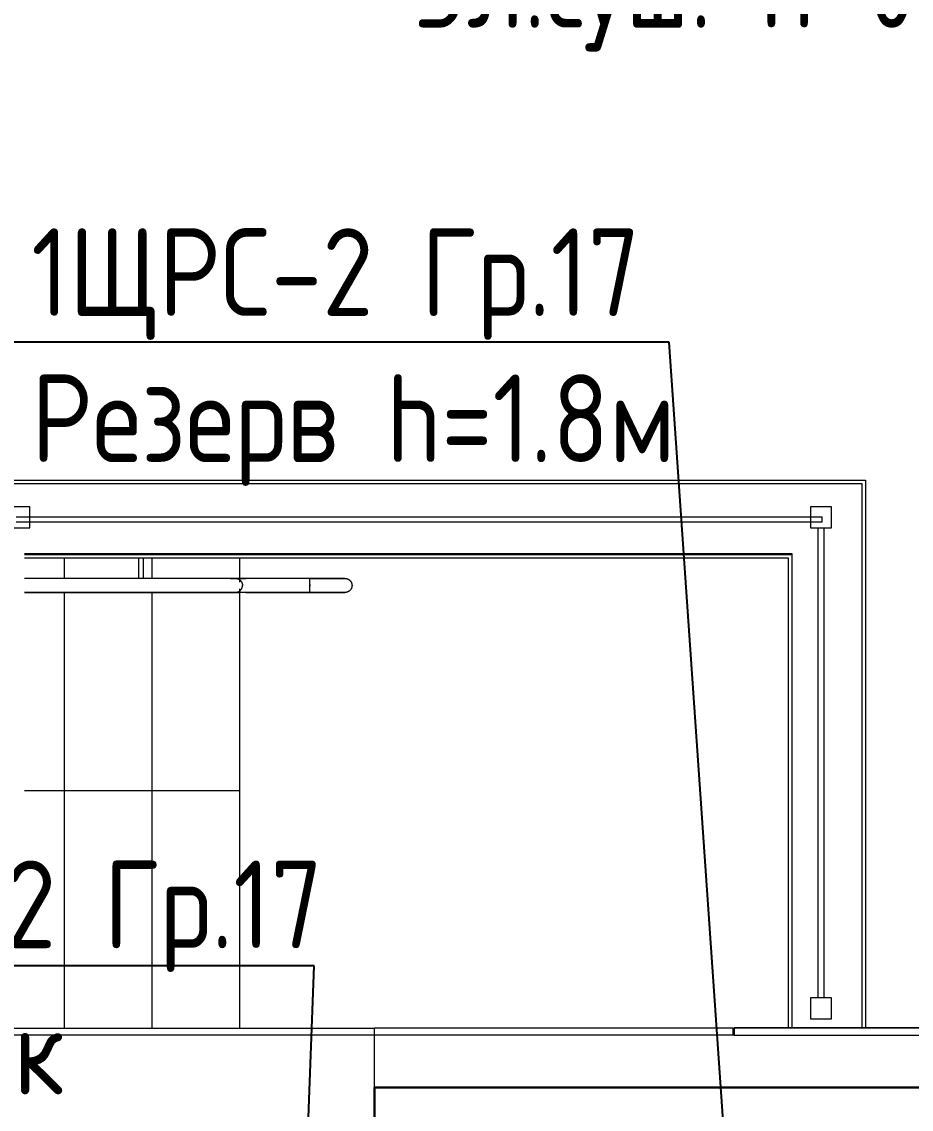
# Model space of a CAD drawing. Header units: millimetres. Extents: x -32 to 417638015, y -35 to 175284279.
# Drawn here: x 416300538 to 416303075, y 175252289 to 175255391 of the extents above; entities that cross this region are included whole.
import ezdxf
from ezdxf import colors
from ezdxf.entities.mleader import LeaderData, LeaderLine
from ezdxf.math import Vec2, Vec3

# ---------------------------------------------------------------- set-up
doc = ezdxf.new("R2010")
doc.units = ezdxf.units.MM
doc.layers.add('_ЭМ_Надписи', color=7, linetype='Continuous')
for name, color, linetype, lineweight in [('Лестницы', 7, 'Continuous', 9), ('Ограждение', 7, 'Continuous', 9), ('Перекрытие', 7, 'Continuous', 18), ('Стены внутренние', 7, 'Continuous', 18), ('Стены наружные', 7, 'Continuous', 18), ('Стены несущие', 7, 'Continuous', 30), ('Стены отделка', 7, 'Continuous', 30), ('Стены штриховка', 7, 'Continuous', 9), ('Стрелки вверх', 7, 'Continuous', 18), ('ШТРИХОВКА', 252, 'Continuous', 15)]:
    doc.layers.add(name, color=color, linetype=linetype, lineweight=lineweight)
doc.styles.add('ЭОМ', font='isocpeur.ttf', dxfattribs={"width": 0.85, "height": 250})

# ---------------------------------------------------------------- blocks, each defined once
blk = doc.blocks.new('1 этаж')
at = {"layer": 'Лестницы', "color": 8}
for p, q in [((36461.57146526946, 22360.21979350086), (36461.57146526946, 22362.44290168777)), ((36461.57146526946, 22360.21979350086), (36461.57146526946, 22362.44290168777)), ((36711.57146526946, 22360.21979350086), (36711.57146526946, 22362.44290168777)), ((36711.57146526946, 22360.21979350086), (36711.57146526946, 22362.44290168777)), ((36961.57146526946, 22360.21979350086), (36961.57146526946, 22362.44290168777)), ((36961.57146526946, 22360.21979350086), (36961.57146526946, 22362.44290168777)), ((36461.57146526946, 22292.44290168779), (36461.57146526946, 22350.21979350086)), ((36461.57146526946, 22292.44290168779), (36461.57146526946, 22350.21979350086)), ((36711.57146526946, 22292.44290168778), (36711.57146526946, 22350.21979350086)), ((36711.57146526946, 22292.44290168778), (36711.57146526946, 22350.21979350086)), ((36961.57146526946, 22292.44290168778), (36961.57146526946, 22350.21979350086)), ((36961.57146526946, 22292.44290168778), (36961.57146526946, 22350.21979350086)), ((36461.57146526946, 21010.21979350086), (36461.57146526946, 22252.44290168778)), ((36461.57146526946, 21010.21979350086), (36461.57146526946, 22252.44290168778)), ((36711.57146526946, 21010.21979350086), (36711.57146526946, 22252.44290168778)), ((36711.57146526946, 21010.21979350086), (36711.57146526946, 22252.44290168778)), ((36961.57146526946, 21010.21979350086), (36961.57146526946, 22252.44290168778)), ((36961.57146526946, 21010.21979350086), (36961.57146526946, 22252.44290168778))]:
    blk.add_line(p, q, dxfattribs=at)
at = {"layer": 'Ограждение', "color": 8}
for p, q in [((36362.63724257384, 22496.83560509118), (36302.63724257385, 22496.83560509118)), ((36362.63724257384, 22436.83560509118), (36362.63724257384, 22496.83560509118)), ((38648.90590306124, 22496.83560509118), (38588.90590306124, 22496.83560509118)), ((38588.90590306124, 22496.83560509118), (38588.90590306124, 22436.83560509118)), ((38648.90590306124, 22436.83560509118), (38648.90590306124, 22496.83560509118)), ((36323.83565986513, 22468.44290168778), (38622.29912582103, 22468.44290168777)), ((38622.29912582103, 22452.44290168777), (38622.29912582103, 22468.44290168777)), ((36302.63724257385, 22436.83560509118), (36362.63724257384, 22436.83560509118)), ((38622.29912582103, 22452.44290168777), (36323.83565986513, 22452.44290168778)), ((38588.90590306124, 22436.83560509118), (38648.90590306124, 22436.83560509118)), ((38611.57146526946, 21096.85601870096), (38611.57146526947, 22436.81392331926)), ((38627.57146526947, 22436.81392331926), (38627.57146526946, 21096.85601870096)), ((36672.28779848975, 22350.21979350087), (36672.28779848975, 22292.4429016878)), ((36687.28779848975, 22292.4429016878), (36687.28779848975, 22350.21979350087)), ((36935.3818649086, 22292.44290168781), (36347.57146526951, 22292.44290168781)), ((36947.87576585966, 22292.44290168778), (36347.57146526947, 22292.44290168778)), ((36961.57146526951, 22292.44290168781), (36347.57146526951, 22292.44290168781)), ((36961.57146526947, 22292.44290168778), (36347.57146526947, 22292.44290168778)), ((36979.11051823738, 22292.44290168778), (36947.87576585966, 22292.44290168778)), ((36961.57146526947, 22282.09013988367), (36961.57146526947, 22292.44290168778)), ((37161.57146526951, 22292.4429016878), (36979.11051823742, 22292.4429016878)), ((37161.57146526947, 22292.44290168778), (36979.11051823738, 22292.44290168778)), ((37161.57146526947, 22252.44290168778), (37161.57146526947, 22292.44290168778)), ((37161.57146526947, 22270.10640378364), (37161.57146526947, 22274.77939959192)), ((37161.57146526946, 22274.77939959192), (37161.57146526946, 22272.44290168778)), ((37161.57146526946, 22272.44290168778), (37161.57146526946, 22270.10640378364)), ((36347.57146526951, 22252.44290168781), (36935.3818649086, 22252.44290168781)), ((36947.87576585966, 22252.44290168778), (36347.57146526947, 22252.44290168778)), ((36347.57146526951, 22252.44290168781), (36961.57146526951, 22252.44290168781)), ((36961.57146526947, 22252.44290168778), (36347.57146526947, 22252.44290168778)), ((36979.11051823738, 22252.44290168778), (36947.87576585966, 22252.44290168778)), ((36961.57146526947, 22252.44290168778), (36961.57146526947, 22262.79566349187)), ((36979.11051823742, 22252.4429016878), (37161.57146526951, 22252.4429016878)), ((37161.57146526947, 22252.44290168778), (36979.11051823738, 22252.44290168778)), ((38611.21930615103, 21096.83560509118), (38611.21930615103, 22237.18776420963)), ((38648.90590306124, 21096.83560509118), (38588.90590306124, 21096.83560509118)), ((38588.90590306124, 21096.83560509118), (38588.90590306124, 21036.83560509118)), ((38611.57146526946, 21096.85601870096), (38627.57146526946, 21096.85601870096)), ((38648.90590306124, 21036.83560509118), (38648.90590306124, 21096.83560509118)), ((38588.90590306124, 21036.83560509118), (38648.90590306124, 21036.83560509118))]:
    blk.add_line(p, q, dxfattribs=at)
at = {"layer": 'Ограждение', "color": 8, "flags": 128}
for points in [[(36935.3818649086, 22292.4429016878), (36937.6026928315, 22292.4429016878), (36939.88992442051, 22292.4429016878), (36942.23990059301, 22292.4429016878), (36944.64886188844, 22292.4429016878), (36947.1129544826, 22292.4429016878), (36949.62823635297, 22292.4429016878), (36952.19068358515, 22292.4429016878), (36954.79619681018, 22292.4429016878), (36957.44060776271, 22292.4429016878), (36960.11968594934, 22292.4429016878), (36962.82914541646, 22292.4429016878), (36965.56465160693, 22292.4429016878), (36968.32182829436, 22292.4429016878), (36971.09626458426, 22292.4429016878), (36973.88352197038, 22292.4429016878), (36976.67914143549, 22292.4429016878), (36979.11051823742, 22292.4429016878)], [(36951.62341231087, 22292.28020639382), (36952.86802159507, 22292.08042784651), (36954.08000226131, 22291.80718878099), (36955.25058545724, 22291.46640846283), (36956.37255175378, 22291.06501645273), (36957.44034734946, 22290.61056141534), (36958.4500831906, 22290.11083563579), (36959.399437343, 22289.57354491171), (36960.28748747493, 22289.0060421758), (36961.11450149456, 22288.41513207111), (36961.88171152273, 22287.80694459227), (36962.59109116757, 22287.18686967804), (36963.24515005983, 22286.5595413113), (36963.84675394724, 22285.92885874349), (36964.39897398523, 22285.29803318545), (36964.90496543346, 22284.66964998584), (36965.36787372812, 22284.04573838131), (36965.79076464884, 22283.42784295825), (36966.17657478603, 22282.81709279017), (36966.52807850116, 22282.21426570507), (36966.84786785954, 22281.61984628045), (36967.13834245622, 22281.03407698908), (36967.40170654847, 22280.45700248158), (36967.63997139179, 22279.88850734768), (36967.85496111397, 22279.328347903), (36968.04832083968, 22278.77617864456), (36968.22152609117, 22278.23157404366), (36968.37589274351, 22277.69404632467), (36968.51258701199, 22277.16305983141), (36968.63263510231, 22276.63804252421), (36968.73693227056, 22276.11839508632), (36968.82625112521, 22275.60349805675), (36968.9012490659, 22275.09271734786), (36968.96247479726, 22274.58540845523), (36969.01037388577, 22274.08091962178), (36969.04529334706, 22273.57859418081), (36969.06748526228, 22273.07777227181), (36969.07710942769, 22272.57779209845), (36969.07756431842, 22272.4429016878)], [(36951.62341231087, 22252.60559698178), (36952.86802159507, 22252.80537552909), (36954.08000226131, 22253.07861459461), (36955.25058545724, 22253.41939491277), (36956.37255175378, 22253.82078692288), (36957.44034734946, 22254.27524196026), (36958.4500831906, 22254.77496773981), (36959.399437343, 22255.3122584639), (36960.28748747493, 22255.8797611998), (36961.11450149456, 22256.47067130449), (36961.88171152273, 22257.07885878333), (36962.59109116757, 22257.69893369757), (36963.24515005983, 22258.3262620643), (36963.84675394724, 22258.95694463211), (36964.39897398523, 22259.58777019016), (36964.90496543346, 22260.21615338976), (36965.36787372812, 22260.84006499429), (36965.79076464884, 22261.45796041735), (36966.17657478603, 22262.06871058543), (36966.52807850116, 22262.67153767053), (36966.84786785954, 22263.26595709516), (36967.13834245622, 22263.85172638653), (36967.40170654847, 22264.42880089403), (36967.63997139179, 22264.99729602792), (36967.85496111397, 22265.5574554726), (36968.04832083968, 22266.10962473105), (36968.22152609117, 22266.65422933194), (36968.37589274351, 22267.19175705094), (36968.51258701199, 22267.72274354419), (36968.63263510231, 22268.2477608514), (36968.73693227056, 22268.76740828928), (36968.82625112521, 22269.28230531885), (36968.9012490659, 22269.79308602774), (36968.96247479726, 22270.30039492037), (36969.01037388577, 22270.80488375383), (36969.04529334706, 22271.3072091948), (36969.06748526228, 22271.80803110379), (36969.07710942769, 22272.30801127715), (36969.07756431842, 22272.4429016878)], [(37161.5714652695, 22292.4429016878), (37165.57039868816, 22292.4429016878), (37169.56293466641, 22292.4429016878), (37173.54268599839, 22292.4429016878), (37177.50328593091, 22292.4429016878), (37181.438398349, 22292.4429016878), (37185.34172791221, 22292.4429016878), (37189.2070301259, 22292.4429016878), (37193.0281213311, 22292.4429016878), (37196.798888597, 22292.4429016878), (37200.51329950036, 22292.4429016878), (37204.1654117761, 22292.4429016878), (37207.74938282363, 22292.4429016878), (37211.25947905386, 22292.4429016878), (37214.69008506158, 22292.4429016878), (37218.03571260899, 22292.4429016878), (37221.29100940574, 22292.4429016878), (37224.45076767134, 22292.4429016878), (37227.50993246664, 22292.4429016878), (37230.46360978055, 22292.4429016878), (37233.30707435944, 22292.4429016878), (37236.03577726657, 22292.4429016878), (37238.64535315939, 22292.4429016878), (37241.13162727313, 22292.4429016878), (37243.4906220996, 22292.4429016878), (37245.71856375028, 22292.4429016878), (37247.81188799383, 22292.4429016878), (37249.76724595798, 22292.4429016878), (37251.58150948714, 22292.4429016878), (37253.25177614667, 22292.4429016878), (37254.77537386621, 22292.4429016878), (37256.14986521444, 22292.4429016878), (37257.37305129841, 22292.4429016878), (37258.44297528132, 22292.4429016878), (37259.35792551302, 22292.4429016878), (37260.11643826834, 22292.4429016878), (37260.71730008866, 22292.4429016878), (37261.15954972326, 22292.4429016878), (37261.44247966705, 22292.4429016878), (37261.56563729249, 22292.4429016878), (37261.57146526949, 22292.4429016878)], [(37261.57146526949, 22292.4429016878), (37261.4914759356, 22292.4429016878), (37261.25163589976, 22292.4429016878), (37260.85232885487, 22292.4429016878), (37260.29419360706, 22292.4429016878), (37259.57812305362, 22292.4429016878), (37258.70526275469, 22292.4429016878), (37257.67700910057, 22292.4429016878), (37256.49500707774, 22292.4429016878), (37255.16114763729, 22292.4429016878), (37253.67756466978, 22292.4429016878), (37252.0466315915, 22292.4429016878), (37250.27095754742, 22292.4429016878), (37248.35338323726, 22292.4429016878), (37246.29697637083, 22292.4429016878), (37244.10502676046, 22292.4429016878), (37241.78104105792, 22292.4429016878), (37239.32873714458, 22292.4429016878), (37236.75203818358, 22292.4429016878), (37234.05506634359, 22292.4429016878), (37231.24213620422, 22292.4429016878), (37228.31774785362, 22292.4429016878), (37225.28657968935, 22292.4429016878), (37222.15348093384, 22292.4429016878), (37218.92346387674, 22292.4429016878), (37215.60169585631, 22292.4429016878), (37212.19349099277, 22292.4429016878), (37208.70430168686, 22292.4429016878), (37205.13970989716, 22292.4429016878), (37201.50541821012, 22292.4429016878), (37197.80724071716, 22292.4429016878), (37194.05109371337, 22292.4429016878), (37190.24298623269, 22292.4429016878), (37186.38901043474, 22292.4429016878), (37182.49533185863, 22292.4429016878), (37178.56817955952, 22292.4429016878), (37174.61383614331, 22292.4429016878), (37170.63862771593, 22292.4429016878), (37166.64891376285, 22292.4429016878), (37162.65107697532, 22292.4429016878), (37161.5714652695, 22292.4429016878)], [(37261.57146526949, 22292.4429016878), (37262.37125195322, 22292.42690382102), (37263.16975914887, 22292.37893581386), (37263.96570941527, 22292.29907440488), (37264.75782940177, 22292.18744735531), (37265.54485188539, 22292.04423324463), (37266.32551779804, 22291.86966118484), (37267.09857824077, 22291.66401045402), (37267.86279648182, 22291.42761004945), (37268.61694993499, 22291.16083816136), (37269.35983211566, 22290.86412156786), (37270.09025457081, 22290.5379349522), (37270.80704878032, 22290.18280014339), (37271.50906802637, 22289.79928528135), (37272.1951892279, 22289.38800390807), (37272.8643147374, 22288.94961398599), (37273.51537409674, 22288.48481684549), (37274.14732574986, 22287.99435606282), (37274.75915870892, 22287.47901627062), (37275.3498941717, 22286.93962190262), (37275.91858708749, 22286.37703587475), (37276.46432766891, 22285.79215820463), (37276.98624284747, 22285.18592457178), (37277.48349767023, 22284.55930482068), (37277.95529663551, 22283.91330140925), (37278.40088496565, 22283.24894780516), (37278.81954981435, 22282.56730683245), (37279.21062140719, 22281.86946897128), (37279.57347411302, 22281.15655061334), (37279.90752744493, 22280.42969227593), (37280.21224698883, 22279.69005677734), (37280.48714525848, 22278.93882737658), (37280.73178247528, 22278.17720588044), (37280.94576727186, 22277.40641072085), (37281.12875731821, 22276.62767500563), (37281.28045986926, 22275.84224454581), (37281.40063223332, 22275.05137586256), (37281.48908216024, 22274.25633417709), (37281.545668149, 22273.45839138647), (37281.57029967409, 22272.65882402897), (37281.5714652695, 22272.4429016878)], [(37281.5714652695, 22272.4429016878), (37281.55546740272, 22271.64311500407), (37281.50749939554, 22270.84460780842), (37281.42763798657, 22270.04865754203), (37281.31601093701, 22269.25653755552), (37281.17279682631, 22268.4695150719), (37280.99822476653, 22267.68884915926), (37280.7925740357, 22266.91578871652), (37280.55617363114, 22266.15157047548), (37280.28940174305, 22265.3974170223), (37279.99268514955, 22264.65453484163), (37279.66649853389, 22263.92411238648), (37279.31136372507, 22263.20731817697), (37278.92784886304, 22262.50529893093), (37278.51656748977, 22261.81917772939), (37278.07817756769, 22261.1500522199), (37277.61338042718, 22260.49899286056), (37277.12291964451, 22259.86704120743), (37276.60757985231, 22259.25520824837), (37276.06818548431, 22258.66447278559), (37275.50559945643, 22258.09577986981), (37274.92072178632, 22257.55003928839), (37274.31448815345, 22257.02812410983), (37273.68786840236, 22256.53086928707), (37273.04186499094, 22256.05907032179), (37272.37751138685, 22255.61348199165), (37271.69587041414, 22255.19481714294), (37270.99803255297, 22254.8037455501), (37270.28511419502, 22254.44089284427), (37269.55825585761, 22254.10683951237), (37268.81862035902, 22253.80211996846), (37268.06739095827, 22253.52722169881), (37267.30576946213, 22253.28258448201), (37266.53497430254, 22253.06859968544), (37265.75623858732, 22252.8856096391), (37264.97080812749, 22252.73390708804), (37264.17993944426, 22252.61373472397), (37263.38489775878, 22252.52528479705), (37262.58695496817, 22252.46869880829), (37261.78738761066, 22252.4440672832), (37261.57146526949, 22252.4429016878)], [(36979.11051823742, 22252.4429016878), (36976.31126484435, 22252.4429016878), (36973.51648965957, 22252.4429016878), (36970.73066372719, 22252.4429016878), (36967.95824377442, 22252.4429016878), (36965.20366508176, 22252.4429016878), (36962.47133438752, 22252.4429016878), (36959.76562283793, 22252.4429016878), (36957.09085899429, 22252.4429016878), (36954.45132190816, 22252.4429016878), (36951.85123427581, 22252.4429016878), (36949.29475568279, 22252.4429016878), (36946.78597594951, 22252.4429016878), (36944.32890858835, 22252.4429016878), (36941.92748438296, 22252.4429016878), (36939.58554509977, 22252.4429016878), (36937.30683734205, 22252.4429016878), (36935.3818649086, 22252.4429016878)], [(37161.5714652695, 22252.4429016878), (37165.57039868816, 22252.4429016878), (37169.56293466641, 22252.4429016878), (37173.54268599839, 22252.4429016878), (37177.50328593091, 22252.4429016878), (37181.438398349, 22252.4429016878), (37185.34172791221, 22252.4429016878), (37189.2070301259, 22252.4429016878), (37193.0281213311, 22252.4429016878), (37196.798888597, 22252.4429016878), (37200.51329950036, 22252.4429016878), (37204.1654117761, 22252.4429016878), (37207.74938282363, 22252.4429016878), (37211.25947905386, 22252.4429016878), (37214.69008506158, 22252.4429016878), (37218.03571260899, 22252.4429016878), (37221.29100940574, 22252.4429016878), (37224.45076767134, 22252.4429016878), (37227.50993246664, 22252.4429016878), (37230.46360978055, 22252.4429016878), (37233.30707435944, 22252.4429016878), (37236.03577726657, 22252.4429016878), (37238.64535315939, 22252.4429016878), (37241.13162727313, 22252.4429016878), (37243.4906220996, 22252.4429016878), (37245.71856375028, 22252.4429016878), (37247.81188799383, 22252.4429016878), (37249.76724595798, 22252.4429016878), (37251.58150948714, 22252.4429016878), (37253.25177614667, 22252.4429016878), (37254.77537386621, 22252.4429016878), (37256.14986521444, 22252.4429016878), (37257.37305129841, 22252.4429016878), (37258.44297528132, 22252.4429016878), (37259.35792551302, 22252.4429016878), (37260.11643826834, 22252.4429016878), (37260.71730008866, 22252.4429016878), (37261.15954972326, 22252.4429016878), (37261.44247966705, 22252.4429016878), (37261.56563729249, 22252.4429016878), (37261.57146526949, 22252.4429016878)], [(37261.57146526949, 22252.4429016878), (37261.4914759356, 22252.4429016878), (37261.25163589976, 22252.4429016878), (37260.85232885487, 22252.4429016878), (37260.29419360706, 22252.4429016878), (37259.57812305362, 22252.4429016878), (37258.70526275469, 22252.4429016878), (37257.67700910057, 22252.4429016878), (37256.49500707774, 22252.4429016878), (37255.16114763729, 22252.4429016878), (37253.67756466978, 22252.4429016878), (37252.0466315915, 22252.4429016878), (37250.27095754742, 22252.4429016878), (37248.35338323726, 22252.4429016878), (37246.29697637083, 22252.4429016878), (37244.10502676046, 22252.4429016878), (37241.78104105792, 22252.4429016878), (37239.32873714458, 22252.4429016878), (37236.75203818358, 22252.4429016878), (37234.05506634359, 22252.4429016878), (37231.24213620422, 22252.4429016878), (37228.31774785362, 22252.4429016878), (37225.28657968935, 22252.4429016878), (37222.15348093384, 22252.4429016878), (37218.92346387674, 22252.4429016878), (37215.60169585631, 22252.4429016878), (37212.19349099277, 22252.4429016878), (37208.70430168686, 22252.4429016878), (37205.13970989716, 22252.4429016878), (37201.50541821012, 22252.4429016878), (37197.80724071716, 22252.4429016878), (37194.05109371337, 22252.4429016878), (37190.24298623269, 22252.4429016878), (37186.38901043474, 22252.4429016878), (37182.49533185863, 22252.4429016878), (37178.56817955952, 22252.4429016878), (37174.61383614331, 22252.4429016878), (37170.63862771593, 22252.4429016878), (37166.64891376285, 22252.4429016878), (37162.65107697532, 22252.4429016878), (37161.5714652695, 22252.4429016878)]]:
    blk.add_lwpolyline(points, dxfattribs=at)
at = {"layer": 'Перекрытие', "color": 8}
blk.add_line((38368.62691642588, 21010.21979350085), (38371.42443128419, 21010.21979350085), dxfattribs=at)
at = {"layer": 'Стены внутренние', "color": 8}
for p, q in [((38536.57146526946, 22362.44290168777), (36347.57146526946, 22362.44290168778)), ((38536.57146526946, 21010.21979350086), (38536.57146526946, 22362.44290168777))]:
    blk.add_line(p, q, dxfattribs=at)
at = {"layer": 'Стены наружные', "color": 8}
for p, q in [((33641.57146526943, 22572.44290168778), (38746.57146526949, 22572.44290168778)), ((38736.57146526949, 22562.44290168778), (33661.57146526943, 22562.44290168778)), ((38736.57146526946, 21010.21979350085), (38736.57146526949, 22562.44290168778)), ((38746.57146526949, 22572.44290168778), (38746.57146526946, 21010.21979350085)), ((36347.57146526946, 22360.21979350085), (38536.57146526946, 22360.21979350085)), ((38526.57146526946, 22350.21979350085), (36347.57146526946, 22350.21979350085)), ((38526.57146526946, 21010.21979350087), (38526.57146526946, 22350.21979350085)), ((35725.29638493195, 21010.21979350088), (37345.29638493195, 21010.21979350087)), ((37345.29638493195, 20990.21979350087), (35725.29638493195, 20990.21979350087))]:
    blk.add_line(p, q, dxfattribs=at)
at = {"layer": 'Стены несущие', "color": 8}
for p in [(39871.70151471632, 20840.21979350086), (37345.29638493195, 20640.21979350089)]:
    blk.add_line(p, (37345.29638493195, 20840.21979350086), dxfattribs=at)
at = {"layer": 'Стены отделка', "color": 8, "lineweight": 9}
for p, q in [((38368.62691642588, 21010.21979350086), (37345.29638493195, 21010.21979350087)), ((37345.29638493195, 20840.21979350086), (37345.29638493195, 21010.21979350087)), ((38368.62691642588, 20990.21979350086), (38368.62691642588, 21010.21979350086)), ((38371.41265051061, 21011.21979350088), (38371.66004675598, 20990.21979350086)), ((39871.70151471632, 21011.21979350088), (38371.41265051061, 21011.21979350088)), ((39871.70151471632, 21010.21979350086), (38371.42443128419, 21010.21979350086)), ((38371.66004675598, 20990.21979350086), (37345.29638493195, 20990.21979350086))]:
    blk.add_line(p, q, dxfattribs=at)
at = {"layer": 'Стены штриховка', "color": 8}
blk.add_line((38371.66004675598, 20990.21979350086), (39871.70151471632, 20990.21979350086), dxfattribs=at)
at = {"layer": 'Стрелки вверх', "color": 8}
for p, q in [((36461.57146526946, 21686.33134759431), (36347.57146526946, 21686.33134759431)), ((36711.57146526946, 21686.33134759431), (36461.57146526946, 21686.33134759431)), ((36961.57146526946, 21686.33134759431), (36711.57146526946, 21686.33134759431))]:
    blk.add_line(p, q, dxfattribs=at)

msp = doc.modelspace()

# ---------------------------------------------------------------- block references
at = {"layer": 'ШТРИХОВКА'}
msp.add_blockref('1 этаж', (416264198.1010904, 175231510.6631508), dxfattribs=at)

# ---------------------------------------------------------------- leaders
at = {"layer": '_ЭМ_Надписи', "color": 7, "ltscale": 5}
ml = msp.add_multileader_mtext('Standard', dxfattribs=at)
ml.set_content('{\\fGOST Common|b0|i0|c204|p34;\\W0.9;\\C256;1ЩРС-2\\fISOCPEUR|b0|i0|c204|p34;\\W0.85; Гр.28\\PЭл.суш. \\fGOST Common|b0|i0|c0|p34;\\W0.9;h=0.9\\fGOST Common|b0|i0|c204|p34;м \\fGOST Common|b0|i0|c0|p34;L=1\\fGOST Common|b0|i0|c204|p34;м}', color=1, style='ЭОМ')
ml.set_leader_properties()
ml.build(insert=Vec2(0, 0))
ml.multileader.update_dxf_attribs({"text_left_attachment_type": 6, "text_right_attachment_type": 6, "dogleg_length": 0, "arrow_head_size": 200})
ctx = ml.context
ctx.base_point, ctx.char_height, ctx.arrow_head_size, ctx.landing_gap_size, ctx.plane_origin = Vec3(416301655.0884848, 175255715.3773338, -64.26463315267222), 250, 200, 0, Vec3(416280381.768422, 175260854.2335332, -64.26463315267222)
ctx.left_attachment, ctx.right_attachment = 6, 6
notes = []
notes.append((ctx, [(1, (1, 1, 0), (416304214.6339394, 175255715.3773338, -64.26463315267222), (-1, 0), 0, [(0, [(416305267.480473, 175245153.2696703, -64.26463315267222)], 0, [])])]))
ctx.mtext.insert, ctx.mtext.width, ctx.mtext.defined_height, ctx.mtext.flow_direction = Vec3(416301655.0884848, 175256040.3773338, -64.26463315267222), 3012.564114166582, 673.2272504539008, 5
ml = msp.add_multileader_mtext('Standard', dxfattribs=at)
ml.set_content('{\\fGOST Common|b0|i0|c204|p34;\\W0.9;\\C256;1ЩРС-2\\fISOCPEUR|b0|i0|c204|p34;\\W0.85; Гр.17\\PРезерв \\fGOST Common|b0|i0|c0|p34;\\W0.9;h=\\fGOST Common|b0|i0|c204|p34;1\\fGOST Common|b0|i0|c0|p34;.\\fGOST Common|b0|i0|c204|p34;8м}', color=1, style='ЭОМ')
ml.set_leader_properties()
ml.build(insert=Vec2(0, 0))
ml.multileader.update_dxf_attribs({"text_left_attachment_type": 6, "text_right_attachment_type": 6, "dogleg_length": 0, "arrow_head_size": 200})
ctx = ml.context
ctx.base_point, ctx.char_height, ctx.arrow_head_size, ctx.landing_gap_size, ctx.plane_origin = Vec3(416300564.6378756, 175254476.4421753), 250, 200, 0, Vec3(416278635.4143726, 175261385.9992951)
ctx.left_attachment, ctx.right_attachment = 6, 6
notes.append((ctx, [(1, (1, 1, 0), (416302384.0128756, 175254476.4421753), (-1, 0), 0, [(0, [(416302861.3525042, 175247614.5451562)], 0, [])])]))
ctx.mtext.insert, ctx.mtext.width, ctx.mtext.defined_height, ctx.mtext.flow_direction = Vec3(416300564.6378756, 175254801.4421753), 2250.39630310144, 578.5743917097583, 5
ml = msp.add_multileader_mtext('Standard', dxfattribs=at)
ml.set_content('{\\fGOST Common|b0|i0|c204|p34;\\W0.9;\\C256;1ЩРС-2\\fISOCPEUR|b0|i0|c204|p34;\\W0.85; Гр.27\\PЭл.суш. \\fGOST Common|b0|i0|c0|p34;\\W0.9;h=\\fGOST Common|b0|i0|c204|p34;0\\fGOST Common|b0|i0|c0|p34;.\\fGOST Common|b0|i0|c204|p34;9м \\fGOST Common|b0|i0|c0|p34;L=1\\fGOST Common|b0|i0|c204|p34;м}', color=1, style='ЭОМ')
ml.set_leader_properties()
ml.build(insert=Vec2(0, 0))
ml.multileader.update_dxf_attribs({"text_left_attachment_type": 6, "text_right_attachment_type": 6, "dogleg_length": 0, "arrow_head_size": 200})
ctx = ml.context
ctx.base_point, ctx.char_height, ctx.arrow_head_size, ctx.landing_gap_size, ctx.plane_origin = Vec3(416295838.6836732, 175253239.917364, -64.26463315267222), 250, 200, 0, Vec3(416276704.6640422, 175260821.3729974, -64.26463315267222)
ctx.left_attachment, ctx.right_attachment = 6, 6
notes.append((ctx, [(1, (1, 1, 0), (416298398.2291278, 175253239.917364, -64.26463315267222), (-1, 0), 0, [(0, [(416301590.3760932, 175245120.4091345, -64.26463315267222)], 0, [])])]))
ctx.mtext.insert, ctx.mtext.width, ctx.mtext.defined_height, ctx.mtext.flow_direction = Vec3(416295838.6836732, 175253564.917364, -64.26463315267222), 2581.699660759461, 673.2272504539008, 5
ml = msp.add_multileader_mtext('Standard', dxfattribs=at)
ml.set_content('{\\fGOST Common|b0|i0|c204|p34;\\W0.9;\\C256;1ЩРС-2\\fISOCPEUR|b0|i0|c204|p34;\\W0.85; Гр.17\\PНоутбук\\P\\pxql;\\fGOST Common|b0|i0|c0|p34;\\W0.9;h=\\fGOST Common|b0|i0|c204|p34;0,3м}', color=1, style='ЭОМ')
ml.set_leader_properties()
ml.build(insert=Vec2(0, 0))
ml.multileader.update_dxf_attribs({"text_left_attachment_type": 6, "text_right_attachment_type": 6, "dogleg_length": 0, "arrow_head_size": 200})
ctx = ml.context
ctx.base_point, ctx.char_height, ctx.arrow_head_size, ctx.landing_gap_size, ctx.plane_origin = Vec3(416299659.6725556, 175252698.5889135), 250, 200, 0, Vec3(416277009.0637, 175262800.3080233)
ctx.left_attachment, ctx.right_attachment = 6, 6
notes.append((ctx, [(1, (1, 1, 0), (416301372.1725556, 175252698.5889135), (-1, 0), 0, [(0, [(416301235.0018317, 175249028.8538844)], 0, [])])]))
ctx.mtext.insert, ctx.mtext.width, ctx.mtext.defined_height, ctx.mtext.flow_direction = Vec3(416299659.6725556, 175252998.5889135), 2073.809115969734, 545.6159617257083, 5
for ctx, leaders in notes:
    for number, flags, end, landing, length, lines in leaders:
        leader = LeaderData()
        leader.index, (leader.has_last_leader_line, leader.has_dogleg_vector, leader.attachment_direction) = number, flags
        leader.last_leader_point, leader.dogleg_vector, leader.dogleg_length = Vec3(end), Vec3(landing), length
        for number, points, colour, breaks in lines:
            line = LeaderLine()
            line.index, line.vertices, line.color, line.breaks = number, Vec3.list(points), colors.encode_raw_color(colour), breaks
            leader.lines.append(line)
        ctx.leaders.append(leader)

doc.saveas('drawing.dxf')
